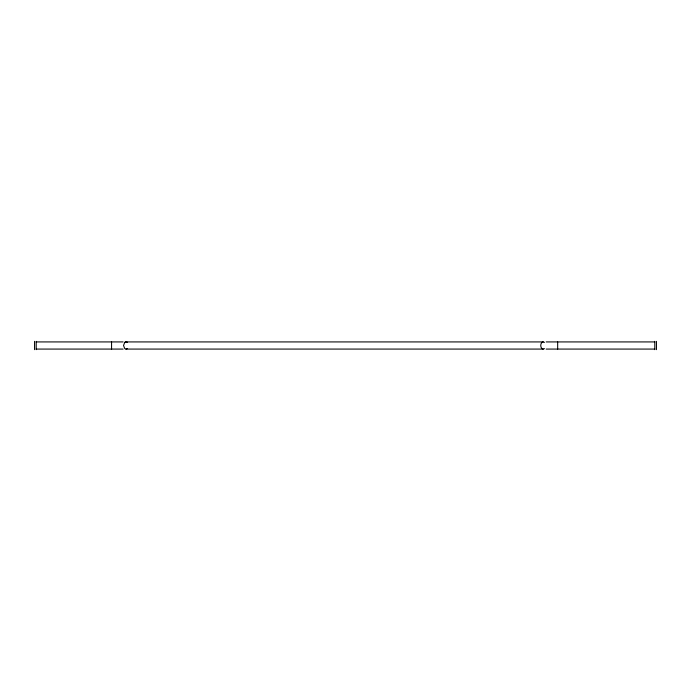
<?xml version="1.0" encoding="UTF-8"?>
<svg xmlns="http://www.w3.org/2000/svg" width="691" height="691" viewBox="0 0 691 691"><rect width="100%" height="100%" fill="white"/><g stroke="black" fill="none" stroke-linecap="round" stroke-linejoin="round"><path stroke-width="1.04" d="M36.208 341.924L123.102 341.924M126.004 341.924L543.238 341.924M546.132 341.924L654.792 341.924M36.208 349.076L123.102 349.076M126.004 349.076L543.238 349.076M546.132 349.076L654.792 349.076M656.45 341.354L656.45 349.646M654.792 341.354L654.792 349.646M557.672 341.924L557.672 349.076M111.562 341.924L111.562 349.076M36.208 341.354L36.208 349.646M34.55 341.354L34.55 349.646M544.473 348.601A3.576 2.488 -90 0 1 540.751 345.5A3.576 2.488 -90 0 1 544.473 342.399M127.239 348.601A3.576 2.488 -89.9 0 1 124.76 348.592L123.516 345.5L124.76 342.399A3.576 2.488 89.9 0 1 127.239 342.399M124.76 342.399A3.576 2.488 -89.9 0 1 127.248 342.408"/></g></svg>
